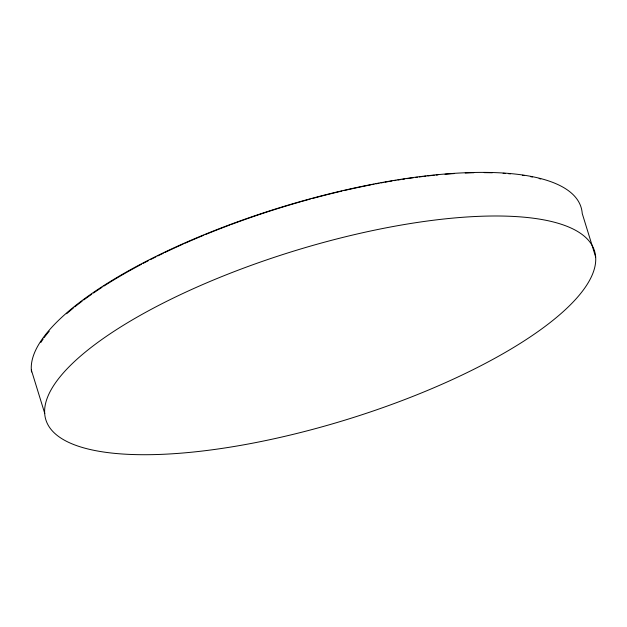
<?xml version="1.0" encoding="UTF-8"?>
<svg xmlns="http://www.w3.org/2000/svg" width="627" height="627" viewBox="0 0 627 627"><rect width="100%" height="100%" fill="white"/><g stroke="black" fill="none" stroke-linecap="round" stroke-linejoin="round"><path stroke-width="0.94" d="M595.65 256.984A287.025 88.313 -17.1 0 0 177.214 296.179A287.025 88.313 -17.1 0 0 187.763 452.576A287.025 88.313 -17.1 0 0 595.65 256.984L582.232 213.493A287.025 88.313 -17.1 0 0 297.723 202.309A287.025 88.313 -17.1 0 0 31.546 371.952M31.35 370.016L44.768 413.507M40.857 342.452A286.108 88.031 -17.1 0 1 43.169 339.003M44.172 337.6A286.108 88.031 -17.1 0 1 49.243 331.189M66.619 313.743A286.108 88.031 -17.1 0 1 73.32 308.076M74.731 306.932A286.108 88.031 -17.1 0 1 82.153 301.164M83.697 300.012A286.108 88.031 -17.1 0 1 91.769 294.212M93.439 293.052A286.108 88.031 -17.1 0 1 102.076 287.276M103.847 286.124A286.108 88.031 -17.1 0 1 141.42 264.304M143.199 263.364A286.108 88.031 -17.1 0 1 148.591 260.566M150.409 259.641A286.108 88.031 -17.1 0 1 155.904 256.882M157.745 255.973A286.108 88.031 -17.1 0 1 163.318 253.253M165.089 252.407A286.108 88.031 -17.1 0 1 183.139 244.083M184.91 243.3A286.108 88.031 -17.1 0 1 203.869 235.211M205.703 234.451A286.108 88.031 -17.1 0 1 229.866 224.999M230.752 224.67A286.108 88.031 -17.1 0 1 300.725 201.745M301.673 201.471A286.108 88.031 -17.1 0 1 310.24 199.096M312.152 198.579A286.108 88.031 -17.1 0 1 341.88 191.078M343.792 190.639A286.108 88.031 -17.1 0 1 371.074 184.8M371.991 184.62A286.108 88.031 -17.1 0 1 373.998 184.228M375.996 183.852A286.108 88.031 -17.1 0 1 378.998 183.288M380.997 182.919A286.108 88.031 -17.1 0 1 382.995 182.551M384.994 182.198A286.108 88.031 -17.1 0 1 391.961 180.991M393.944 180.662A286.108 88.031 -17.1 0 1 395.927 180.341M397.902 180.02A286.108 88.031 -17.1 0 1 400.865 179.557M402.832 179.251A286.108 88.031 -17.1 0 1 404.791 178.961M406.743 178.671A286.108 88.031 -17.1 0 1 413.538 177.707M415.466 177.449A286.108 88.031 -17.1 0 1 417.386 177.198M419.291 176.955A286.108 88.031 -17.1 0 1 422.143 176.602M424.032 176.367A286.108 88.031 -17.1 0 1 425.921 176.148M427.786 175.936A286.108 88.031 -17.1 0 1 434.268 175.239M436.094 175.058A286.108 88.031 -17.1 0 1 437.912 174.878M445.029 174.251A286.108 88.031 -17.1 0 1 454.222 173.577M465.21 172.997A286.108 88.031 -17.1 0 1 473.941 172.723M484.24 172.644A286.108 88.031 -17.1 0 1 492.313 172.786M503.12 173.287A286.108 88.031 -17.1 0 1 505.244 173.436M508.387 173.679A286.108 88.031 -17.1 0 1 510.456 173.867M522.362 175.27A286.108 88.031 -17.1 0 1 524.25 175.56M530.654 176.673A286.108 88.031 -17.1 0 1 532.409 177.026M539.142 178.562A286.108 88.031 -17.1 0 1 540.748 178.977"/></g></svg>
